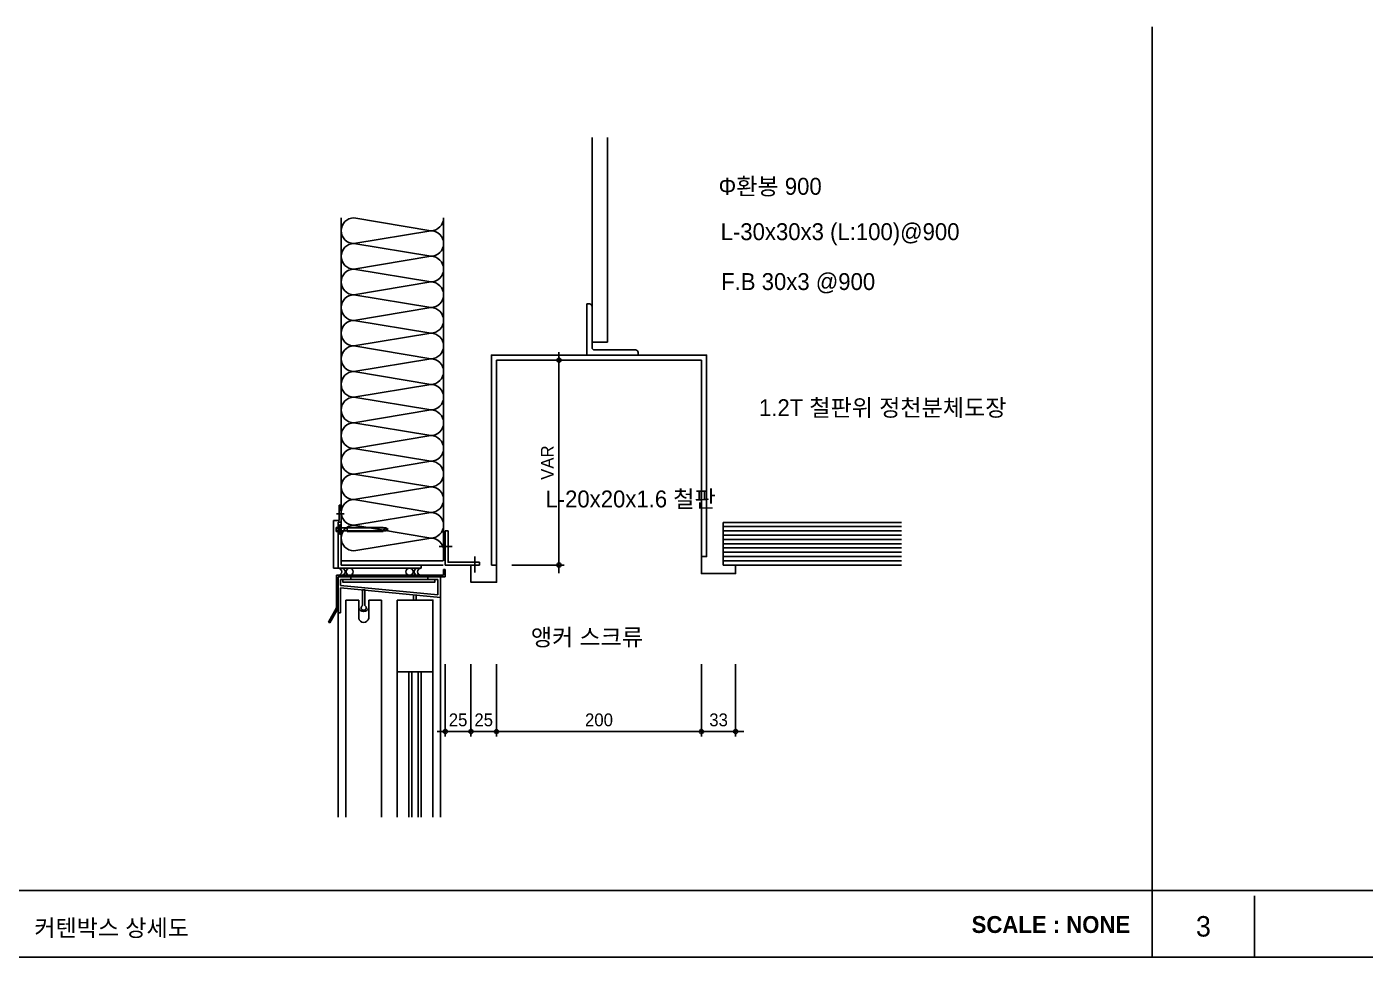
# Model space of a CAD drawing. Header units: millimetres. Extents: x 34525733 to 34529703, y -18666059 to -18663334.
# Drawn here: x 34527048 to 34528354, y -18664242 to -18663334 of the extents above; entities that cross this region are included whole.
import ezdxf
from ezdxf.enums import TextEntityAlignment as Align

# ---------------------------------------------------------------- set-up
doc = ezdxf.new("R2010")
doc.units = ezdxf.units.MM
doc.header["$LTSCALE"] = 100
doc.header["$MEASUREMENT"] = 0
doc.layers.get('DEFPOINTS').update_dxf_attribs({"color": 124})
for name, color, linetype in [('3TEX', 3, 'Continuous'), ('7DIM', 9, 'Continuous'), ('9', 9, 'Continuous'), ('AA-XXXX-SDET', 7, 'Continuous'), ('DETL', 9, 'Continuous'), ('DOOR', 4, 'Continuous'), ('ELEV', 7, 'Continuous'), ('PART', 3, 'Continuous'), ('SY', 1, 'Continuous'), ('TEXT', 7, 'Continuous')]:
    doc.layers.add(name, color=color, linetype=linetype)
doc.styles.add('1', font='')
doc.styles.add('나눔고딕', font='')
doc.styles.add('돋움', font='')
doc.styles.get('1').set_extended_font_data('Dotum')
doc.styles.get('나눔고딕').set_extended_font_data('Dotum')
doc.styles.get('돋움').set_extended_font_data('Dotum')
doc.dimstyles.new('DIM1', dxfattribs={"dimtxt": 3.5, "dimasz": 0.8, "dimexe": 1, "dimexo": 3, "dimgap": 1, "dimtad": 1, "dimdec": 0, "dimzin": 1, "dimlunit": 6, "dimtxsty": '나눔고딕', "dimblk": 'DIMDOT', "dimcen": 1, "dimclrd": 256, "dimclre": 256, "dimclrt": 3, "dimadec": 0, "dimazin": 0, "dimtfac": 1, "dimtdec": 0, "dimtix": 1, "dimtmove": 2, "dimatfit": 3, "dimldrblk": 'DIMDOT', "dimfxl": 0, "dimtolj": 1, "dimarcsym": 0})

# ---------------------------------------------------------------- blocks, each defined once
blk = doc.blocks.new('DIMDOT')
blk.add_line((-2, 0), (2, 0))
blk.add_circle((0, 0), 0.5)
blk = doc.blocks.new('*D11')
at = {"layer": '7DIM', "lineweight": -2}
for p, q in [((34527456.6, -18663956), (34527456.6, -18664026.9)), ((34527481.6, -18663956), (34527481.6, -18664026.9)), ((34527452.6, -18664021.9), (34527448.6, -18664021.9)), ((34527481.6, -18664021.9), (34527456.6, -18664021.9)), ((34527485.6, -18664021.9), (34527489.6, -18664021.9))]:
    blk.add_line(p, q, dxfattribs=at)
at = {"layer": 'DEFPOINTS', "color": 0}
for p in [(34527456.6, -18663941), (34527481.6, -18663941), (34527456.6, -18664021.9)]:
    blk.add_point(p, dxfattribs=at)
at = {"layer": '7DIM', "lineweight": -2, "xscale": 4, "yscale": 4, "zscale": 4}
for p, rotation in [((34527456.6, -18664021.9), 4.268862988438072e-08), ((34527481.6, -18664021.9), 180.0000000426886)]:
    blk.add_blockref('DIMDOT', p, dxfattribs=dict(at, rotation=rotation))
at = {"layer": '7DIM', "color": 3, "insert": (34527469.1, -18664010.6), "char_height": 12.5, "attachment_point": 5, "rotation": 0, "style": '나눔고딕'}
blk.add_mtext('\\A1;25', dxfattribs=at)
blk = doc.blocks.new('*D12')
at = {"layer": '7DIM', "lineweight": -2}
for p, q in [((34527481.6, -18663956), (34527481.6, -18664026.9)), ((34527506.6, -18663956), (34527506.6, -18664026.9)), ((34527477.6, -18664021.9), (34527473.6, -18664021.9)), ((34527506.6, -18664021.9), (34527481.6, -18664021.9)), ((34527510.6, -18664021.9), (34527514.6, -18664021.9))]:
    blk.add_line(p, q, dxfattribs=at)
at = {"layer": 'DEFPOINTS', "color": 0}
for p in [(34527481.6, -18663941), (34527506.6, -18663941), (34527481.6, -18664021.9)]:
    blk.add_point(p, dxfattribs=at)
at = {"layer": '7DIM', "lineweight": -2, "xscale": 4, "yscale": 4, "zscale": 4}
for p, rotation in [((34527481.6, -18664021.9), 3.415090390750457e-08), ((34527506.6, -18664021.9), 180.0000000341509)]:
    blk.add_blockref('DIMDOT', p, dxfattribs=dict(at, rotation=rotation))
at = {"layer": '7DIM', "color": 3, "insert": (34527494.1, -18664010.6), "char_height": 12.5, "attachment_point": 5, "rotation": 0, "style": '나눔고딕'}
blk.add_mtext('\\A1;25', dxfattribs=at)
blk = doc.blocks.new('*D13')
at = {"layer": '7DIM', "lineweight": -2}
for p, q in [((34527506.6, -18663956), (34527506.6, -18664026.9)), ((34527706.6, -18663956), (34527706.6, -18664026.9)), ((34527702.6, -18664021.9), (34527510.6, -18664021.9))]:
    blk.add_line(p, q, dxfattribs=at)
at = {"layer": 'DEFPOINTS', "color": 0}
for p in [(34527506.6, -18663941), (34527706.6, -18663941), (34527506.6, -18664021.9)]:
    blk.add_point(p, dxfattribs=at)
at = {"layer": '7DIM', "lineweight": -2, "xscale": 4, "yscale": 4, "zscale": 4}
for p, rotation in [((34527506.6, -18664021.9), 180.0000000362853), ((34527706.6, -18664021.9), 3.628538553619658e-08)]:
    blk.add_blockref('DIMDOT', p, dxfattribs=dict(at, rotation=rotation))
at = {"layer": '7DIM', "color": 3, "insert": (34527606.6, -18664010.6), "char_height": 12.5, "attachment_point": 5, "rotation": 0, "style": '나눔고딕'}
blk.add_mtext('\\A1;200', dxfattribs=at)
blk = doc.blocks.new('*D14')
at = {"layer": '7DIM', "lineweight": -2}
for p, q in [((34527706.6, -18663956), (34527706.6, -18664026.9)), ((34527739.9, -18663956), (34527739.9, -18664026.9)), ((34527735.9, -18664021.9), (34527710.6, -18664021.9))]:
    blk.add_line(p, q, dxfattribs=at)
at = {"layer": 'DEFPOINTS', "color": 0}
for p in [(34527706.6, -18663941), (34527739.9, -18663941), (34527706.6, -18664021.9)]:
    blk.add_point(p, dxfattribs=at)
at = {"layer": '7DIM', "lineweight": -2, "xscale": 4, "yscale": 4, "zscale": 4}
for p, rotation in [((34527706.6, -18664021.9), 180.0000000384198), ((34527739.9, -18664021.9), 3.841981407845922e-08)]:
    blk.add_blockref('DIMDOT', p, dxfattribs=dict(at, rotation=rotation))
at = {"layer": '7DIM', "color": 3, "insert": (34527723.3, -18664010.6), "char_height": 12.5, "attachment_point": 5, "rotation": 0, "style": '나눔고딕'}
blk.add_mtext('\\A1;33', dxfattribs=at)
blk = doc.blocks.new('*D15')
at = {"layer": '7DIM', "lineweight": -2}
for p, q in [((34527521.6, -18663659.4), (34527572.5, -18663659.4)), ((34527567.5, -18663663.4), (34527567.5, -18663855.4)), ((34527521.6, -18663859.4), (34527572.5, -18663859.4))]:
    blk.add_line(p, q, dxfattribs=at)
at = {"layer": 'DEFPOINTS', "color": 0}
for p in [(34527506.6, -18663659.4), (34527506.6, -18663859.4), (34527567.5, -18663859.4)]:
    blk.add_point(p, dxfattribs=at)
at = {"layer": '7DIM', "lineweight": -2, "xscale": 4, "yscale": 4, "zscale": 4}
for p, rotation in [((34527567.5, -18663659.4), 90.00000002988209), ((34527567.5, -18663859.4), 270.000000029882)]:
    blk.add_blockref('DIMDOT', p, dxfattribs=dict(at, rotation=rotation))
at = {"layer": '7DIM', "color": 3, "insert": (34527556.2, -18663759.4), "char_height": 12.5, "attachment_point": 5, "rotation": 90, "style": '나눔고딕'}
blk.add_mtext('\\A1;VAR', dxfattribs=at)

msp = doc.modelspace()

# ---------------------------------------------------------------- linework, layer by layer
at = {"layer": '9'}
for p, q in [((34528146.4, -18663333.9), (34528146.4, -18664242.2)), ((34529353.1, -18664177.2), (34525733.1, -18664177.2)), ((34525733.1, -18664242.2), (34529353.1, -18664242.2))]:
    msp.add_line(p, q, dxfattribs=at)
at = {"layer": 'AA-XXXX-SDET', "color": 8}
msp.add_line((34528246.4, -18664182.2), (34528246.4, -18664242.2), dxfattribs=at)
at = {"layer": 'DETL', "color": 3}
for p, q in [((34527599.8, -18663641.8), (34527599.8, -18663441.9)), ((34527614.8, -18663641.8), (34527614.8, -18663441.9)), ((34527599.8, -18663641.8), (34527614.8, -18663641.8))]:
    msp.add_line(p, q, dxfattribs=at)
at = {"layer": 'DETL', "color": 4}
for p, q in [((34527727.9, -18663859.4), (34527727.9, -18663817.7)), ((34527901.8, -18663817.7), (34527727.9, -18663817.7)), ((34527456.6, -18663829.4), (34527456.6, -18663856.1)), ((34527901.8, -18663838.6), (34527727.9, -18663838.6)), ((34527450.8, -18663841.4), (34527463.4, -18663841.4)), ((34527485.4, -18663866.5), (34527485.4, -18663850.9)), ((34527901.8, -18663859.4), (34527727.9, -18663859.4))]:
    msp.add_line(p, q, dxfattribs=at)
at = {"layer": 'DETL', "color": 5}
for p, q in [((34527901.8, -18663821.9), (34527727.9, -18663821.9)), ((34527901.8, -18663826.1), (34527727.9, -18663826.1)), ((34527901.8, -18663830.2), (34527727.9, -18663830.2)), ((34527901.8, -18663834.4), (34527727.9, -18663834.4)), ((34527901.8, -18663842.7), (34527727.9, -18663842.7)), ((34527901.8, -18663846.9), (34527727.9, -18663846.9)), ((34527901.8, -18663851.1), (34527727.9, -18663851.1)), ((34527901.8, -18663855.2), (34527727.9, -18663855.2))]:
    msp.add_line(p, q, dxfattribs=at)
at = {"layer": 'DETL'}
msp.add_lwpolyline([(34527455, -18663520.5, -0.414214), (34527442.5, -18663533), (34527367.5, -18663520.5, 1), (34527367.5, -18663545.5), (34527442.5, -18663533, -1), (34527442.5, -18663558), (34527367.5, -18663545.5, 1), (34527367.5, -18663570.5), (34527442.5, -18663558, -1), (34527442.5, -18663583), (34527367.5, -18663570.5, 1), (34527367.5, -18663595.5), (34527442.5, -18663583, -1), (34527442.5, -18663608), (34527367.5, -18663595.5, 1), (34527367.5, -18663620.5), (34527442.5, -18663608, -1), (34527442.5, -18663633), (34527367.5, -18663620.5, 1), (34527367.5, -18663645.5), (34527442.5, -18663633, -1), (34527442.5, -18663658), (34527367.5, -18663645.5, 1), (34527367.5, -18663670.5), (34527442.5, -18663658, -1), (34527442.5, -18663683), (34527367.5, -18663670.5, 1), (34527367.5, -18663695.5), (34527442.5, -18663683, -1), (34527442.5, -18663708), (34527367.5, -18663695.5, 1), (34527367.5, -18663720.5), (34527442.5, -18663708, -1), (34527442.5, -18663733), (34527367.5, -18663720.5, 1), (34527367.5, -18663745.5), (34527442.5, -18663733, -1), (34527442.5, -18663758), (34527367.5, -18663745.5, 1), (34527367.5, -18663770.5), (34527442.5, -18663758, -1), (34527442.5, -18663783), (34527367.5, -18663770.5, 1), (34527367.5, -18663795.5), (34527442.5, -18663783, -1), (34527442.5, -18663808), (34527367.5, -18663795.5, 1), (34527367.5, -18663820.5), (34527442.5, -18663808, -1), (34527442.5, -18663833), (34527367.5, -18663820.5, 1), (34527367.5, -18663845.5), (34527442.5, -18663833, -0.414214), (34527455, -18663845.5, -0.414214)], format="xyb", dxfattribs=at)
at = {"layer": 'DETL', "color": 4}
msp.add_lwpolyline([(34527642.3, -18663649.4), (34527602.3, -18663649.4, -0.414214), (34527599.8, -18663646.9), (34527599.8, -18663606.9, 0.414214), (34527597.3, -18663604.4), (34527594.8, -18663604.4), (34527594.8, -18663654.4), (34527644.8, -18663654.4), (34527644.8, -18663651.9, 0.414214)], format="xyb", close=True, dxfattribs=at)
for points in [[(34527501.6, -18663859.4), (34527501.6, -18663654.4), (34527711.6, -18663654.4), (34527711.6, -18663851.1), (34527706.6, -18663851.1), (34527706.6, -18663659.4), (34527506.6, -18663659.4), (34527506.6, -18663859.4)], [(34527456.6, -18663826.1), (34527459.3, -18663826.1), (34527459.3, -18663856.7), (34527489.9, -18663856.7), (34527489.9, -18663859.4), (34527456.6, -18663859.4)]]:
    msp.add_lwpolyline(points, close=True, dxfattribs=at)
at = {"layer": 'DETL', "color": 0}
for points in [[(34527739.9, -18663859.4), (34527739.9, -18663867.7), (34527706.6, -18663867.7), (34527706.6, -18663851.1)], [(34527481.6, -18663859.4), (34527481.6, -18663876.1), (34527506.6, -18663876.1), (34527506.6, -18663859.4)]]:
    msp.add_lwpolyline(points, dxfattribs=at)
at = {"layer": 'DOOR', "ltscale": 0.2}
for p, q in [((34527350.4, -18663809.3), (34527357.9, -18663809.3)), ((34527352.9, -18663815.9), (34527352.9, -18663800.9)), ((34527352.9, -18663800.9), (34527354.3, -18663800.9)), ((34527354.3, -18663800.9), (34527354.3, -18663806.6)), ((34527347.5, -18663862.4), (34527347.5, -18663815.9)), ((34527347.5, -18663815.9), (34527352.9, -18663815.9)), ((34527350, -18663822.6), (34527352.9, -18663822.6)), ((34527350, -18663826.6), (34527350, -18663822.6)), ((34527350, -18663823.4), (34527352.9, -18663823.4)), ((34527352.9, -18663825.9), (34527350, -18663825.9)), ((34527352.9, -18663826.6), (34527350, -18663826.6)), ((34527353.5, -18663822.1), (34527352.9, -18663822.1)), ((34527352.9, -18663822.1), (34527352.9, -18663827.1)), ((34527353.5, -18663820.1), (34527354, -18663820.1)), ((34527353.5, -18663829.1), (34527353.5, -18663820.1)), ((34527353.5, -18663827.1), (34527353.5, -18663822.1)), ((34527354, -18663820.1), (34527354, -18663829.1)), ((34527354, -18663820.9), (34527355, -18663820.9)), ((34527355, -18663820.9), (34527355, -18663828.4)), ((34527355, -18663823.1), (34527396, -18663823.1)), ((34527355, -18663826.1), (34527396, -18663826.1)), ((34527361, -18663826.6), (34527361, -18663822.6)), ((34527361, -18663822.6), (34527396, -18663822.6)), ((34527396, -18663826.6), (34527361, -18663826.6)), ((34527396, -18663822.6), (34527396, -18663823.1)), ((34527398.5, -18663823.1), (34527396, -18663823.1)), ((34527396, -18663826.1), (34527396, -18663826.6)), ((34527396, -18663826.1), (34527398.5, -18663826.1)), ((34527397, -18663823.1), (34527396.5, -18663824.1)), ((34527396.5, -18663824.1), (34527397.5, -18663826.1)), ((34527398, -18663824.1), (34527397, -18663823.1)), ((34527401, -18663824.6), (34527398, -18663824.1)), ((34527401, -18663824.6), (34527398.5, -18663823.1)), ((34527398.5, -18663826.1), (34527401, -18663824.6)), ((34527352.9, -18663827.1), (34527353.5, -18663827.1)), ((34527354, -18663829.1), (34527353.5, -18663829.1)), ((34527355, -18663828.4), (34527354, -18663828.4))]:
    msp.add_line(p, q, dxfattribs=at)
at = {"layer": 'DOOR'}
msp.add_line((34527352, -18663862.4), (34527347.5, -18663862.4), dxfattribs=at)
at = {"layer": 'ELEV', "color": 4}
for p, q in [((34527352, -18663862.4), (34527352, -18663817.4)), ((34527352, -18663817.4), (34527355, -18663817.4)), ((34527355, -18663859.4), (34527355, -18663817.4)), ((34527352, -18663862.4), (34527433, -18663862.4)), ((34527355, -18663855.4), (34527454.6, -18663855.4)), ((34527454.6, -18663859.4), (34527355, -18663859.4)), ((34527433, -18663862.4), (34527433, -18663859.4)), ((34527455, -18663869.4), (34527455, -18663863.8)), ((34527456.6, -18663863.8), (34527455, -18663863.8)), ((34527456.6, -18663871), (34527456.6, -18663863.8)), ((34527350.4, -18663869.4), (34527455, -18663869.4)), ((34527350.4, -18663901.1), (34527350.4, -18663869.4)), ((34527352, -18663871), (34527456.6, -18663871)), ((34527352, -18663901.5), (34527352, -18663871)), ((34527342.5, -18663915), (34527350.4, -18663901.1)), ((34527343.9, -18663915.8), (34527352, -18663901.5)), ((34527343.9, -18663915.8), (34527342.5, -18663915))]:
    msp.add_line(p, q, dxfattribs=at)
at = {"layer": 'ELEV', "color": 6}
for p, q in [((34527352, -18663871), (34527352, -18663906)), ((34527364.5, -18663871), (34527352, -18663871)), ((34527354.5, -18663879.2), (34527354.5, -18663873.5)), ((34527354.5, -18663873.5), (34527364.5, -18663873.5)), ((34527364.5, -18663873.5), (34527364.5, -18663871)), ((34527452, -18663871), (34527439.5, -18663871)), ((34527439.5, -18663871), (34527439.5, -18663873.5)), ((34527439.5, -18663873.5), (34527449.5, -18663873.5)), ((34527449.5, -18663873.5), (34527449.5, -18663888.3)), ((34527452, -18663891), (34527452, -18663871)), ((34527354.5, -18663879.2), (34527449.5, -18663888.3)), ((34527452, -18663891), (34527354.5, -18663881.7)), ((34527354.5, -18663906), (34527354.5, -18663881.7)), ((34527372.1, -18663893.5), (34527359.5, -18663893.5)), ((34527372.1, -18663911.3), (34527372.1, -18663893.5)), ((34527394.5, -18663893.5), (34527381.9, -18663893.5)), ((34527381.9, -18663911.3), (34527381.9, -18663893.5)), ((34527394.5, -18663893.5), (34527394.5, -18664105.4)), ((34527409.5, -18663893.5), (34527409.5, -18663963.5)), ((34527444.5, -18663963.5), (34527444.5, -18663893.5)), ((34527352, -18663906), (34527354.5, -18663906)), ((34527421, -18664105.4), (34527421, -18663963.5)), ((34527433, -18664105.4), (34527433, -18663963.5))]:
    msp.add_line(p, q, dxfattribs=at)
at = {"layer": 'ELEV', "color": 8}
for p, q in [((34527375.7, -18663883.6), (34527378.2, -18663883.4)), ((34527375.7, -18663883.6), (34527375.7, -18663898.8)), ((34527378.2, -18663898.8), (34527378.2, -18663883.4)), ((34527425.7, -18663888.8), (34527428.2, -18663888.6)), ((34527425.7, -18663888.8), (34527425.7, -18663893.5)), ((34527428.2, -18663893.5), (34527428.2, -18663888.6)), ((34527452, -18663881.5), (34527452, -18663994.7)), ((34527352, -18664105.4), (34527352, -18663906)), ((34527409.5, -18664105.4), (34527409.5, -18663963.5)), ((34527424, -18664105.4), (34527424, -18663963.5)), ((34527430, -18664105.4), (34527430, -18663963.5)), ((34527444.5, -18664105.4), (34527444.5, -18663963.5)), ((34527452, -18664105.4), (34527452, -18663994.7))]:
    msp.add_line(p, q, dxfattribs=at)
at = {"layer": 'ELEV'}
for p, q in [((34527409.5, -18663963.5), (34527419, -18663963.5)), ((34527435, -18663963.5), (34527444.5, -18663963.5))]:
    msp.add_line(p, q, dxfattribs=at)
at = {"layer": 'ELEV', "color": 6}
for points in [[(34527446.5, -18663873.5), (34527446.5, -18663876), (34527356.5, -18663876), (34527356.5, -18663873.5)], [(34527409.5, -18663893.5), (34527444.5, -18663893.5), (34527444.5, -18663963.5), (34527409.5, -18663963.5)]]:
    msp.add_lwpolyline(points, close=True, dxfattribs=at)
msp.add_lwpolyline([(34527359.5, -18664105.4), (34527359.5, -18663893.5)], dxfattribs=at)
at = {"layer": 'ELEV'}
for centre in [(34527363.3, -18663865.9), (34527421.7, -18663865.9)]:
    msp.add_circle(centre, 3.5, dxfattribs=at)
for centre, start, end in [((34527352, -18663865.9), 270, 90), ((34527355.3, -18663865.9), 270, 90), ((34527429.7, -18663865.9), 90, 270), ((34527433, -18663865.9), 90, 270)]:
    msp.add_arc(centre, 3.5, start, end, dxfattribs=at)
at = {"layer": 'ELEV', "color": 8}
for centre, radius, start, end in [((34527377, -18663899.8), 5, 191.537, 348.463), ((34527377, -18663901), 2.5, 120, 60)]:
    msp.add_arc(centre, radius, start, end, dxfattribs=at)
at = {"layer": 'ELEV', "color": 6}
msp.add_arc((34527377, -18663910.3), 5, 191.537, 348.463, dxfattribs=at)
at = {"layer": 'PART'}
for p, q in [((34527355, -18663855.4), (34527355, -18663520.5)), ((34527455, -18663855.4), (34527455, -18663520.5))]:
    msp.add_line(p, q, dxfattribs=at)
at = {"layer": 'SY', "lineweight": 50}
for points in [[(34527615.1, -18663490.4, 0, 5, 0), (34527630.1, -18663490.4, 0, 0, 0), (34527716.9, -18663490.4, 0, 0, 0)], [(34527626.1, -18663649.8, 0, 5, 0), (34527631.9, -18663635.9, 0, 0, 0), (34527673.9, -18663536.4, 0, 0, 0), (34527716.9, -18663536.4, 0, 0, 0)], [(34527679.3, -18663656.1, 0, 5, 0), (34527679.3, -18663641.1, 0, 0, 0), (34527679.3, -18663584.1, 0, 0, 0), (34527716.9, -18663584.1, 0, 0, 0)], [(34527711.8, -18663708, 0, 5, 0), (34527726.8, -18663708, 0, 0, 0), (34527758.6, -18663708, 0, 0, 0)], [(34527460, -18663835.5, 0, 5, 0), (34527471.5, -18663827.4, 0, 0, 0), (34527515.6, -18663796.2, 0, 0, 0), (34527548.1, -18663796.2, 0, 0, 0)], [(34527494.5, -18663876.1, 0, 5, 0), (34527494.5, -18663891.1, 0, 0, 0), (34527494.5, -18663931.1, 0, 0, 0), (34527532.2, -18663931.1, 0, 0, 0)]]:
    msp.add_lwpolyline(points, format="xyseb", dxfattribs=at)

# ---------------------------------------------------------------- texts
at = {"layer": '3TEX', "linetype": 'Continuous', "style": '1'}
for s, p in [('Φ환봉 900', (34527723.3, -18663497.9)), ('L-30x30x3 (L:100)@900', (34527725.3, -18663542.2)), ('F.B 30x3 @900', (34527725.8, -18663590.9)), ('1.2T 철판위 정천분체도장', (34527762.7, -18663714)), ('L-20x20x1.6 철판', (34527554.3, -18663803.1)), ('앵커 스크류', (34527540.1, -18663938.1))]:
    msp.add_text(s, height=16.5, dxfattribs=at).set_placement(p)
msp.add_text('커텐박스 상세도', height=16.5, dxfattribs=at).set_placement((34527055.5, -18664226.8), align=Align.BOTTOM_LEFT)
at = {"layer": '3TEX', "linetype": 'Continuous', "insert": (34528047.6, -18664210.4), "char_height": 16.5, "width": 201.568, "attachment_point": 5, "style": '1'}
msp.add_mtext('{\\fGulim|b1|i0|c129|p50;SCALE : NONE}', dxfattribs=at)
at = {"layer": 'TEXT', "color": 3, "insert": (34528196.4, -18664212.2), "char_height": 20, "attachment_point": 5, "style": '돋움'}
msp.add_mtext('3', dxfattribs=at)

# ---------------------------------------------------------------- dimensions: what is measured, and where the dimension line sits
at = {"layer": '7DIM'}
for p1, p2, distance, text, picture, middle in [((34527506.6, -18663659.4), (34527506.6, -18663859.4), 60.9, 'VAR', '*D15', (34527556.2, -18663759.4)), ((34527481.6, -18663941), (34527456.6, -18663941), 80.9, '25', '*D11', (34527469.1, -18664010.6)), ((34527506.6, -18663941), (34527481.6, -18663941), 80.9, '25', '*D12', (34527494.1, -18664010.6)), ((34527739.9, -18663941), (34527706.6, -18663941), 80.9, '33', '*D14', (34527723.3, -18664010.6))]:
    dim = msp.add_aligned_dim(p1=p1, p2=p2, distance=distance, text=text, dimstyle='DIM1', override={"dimscale": 5, "dimtxt": 2.5}, dxfattribs=at)
    dim.commit()
    dim.dimension.update_dxf_attribs({"geometry": picture, "text_midpoint": middle})
dim = msp.add_aligned_dim(p1=(34527706.6, -18663941), p2=(34527506.6, -18663941), distance=80.9, dimstyle='DIM1', override={"dimscale": 5, "dimtxt": 2.5}, dxfattribs=at)
dim.commit()
dim.dimension.update_dxf_attribs({"geometry": '*D13', "text_midpoint": (34527606.6, -18664010.6)})

doc.saveas('drawing.dxf')
